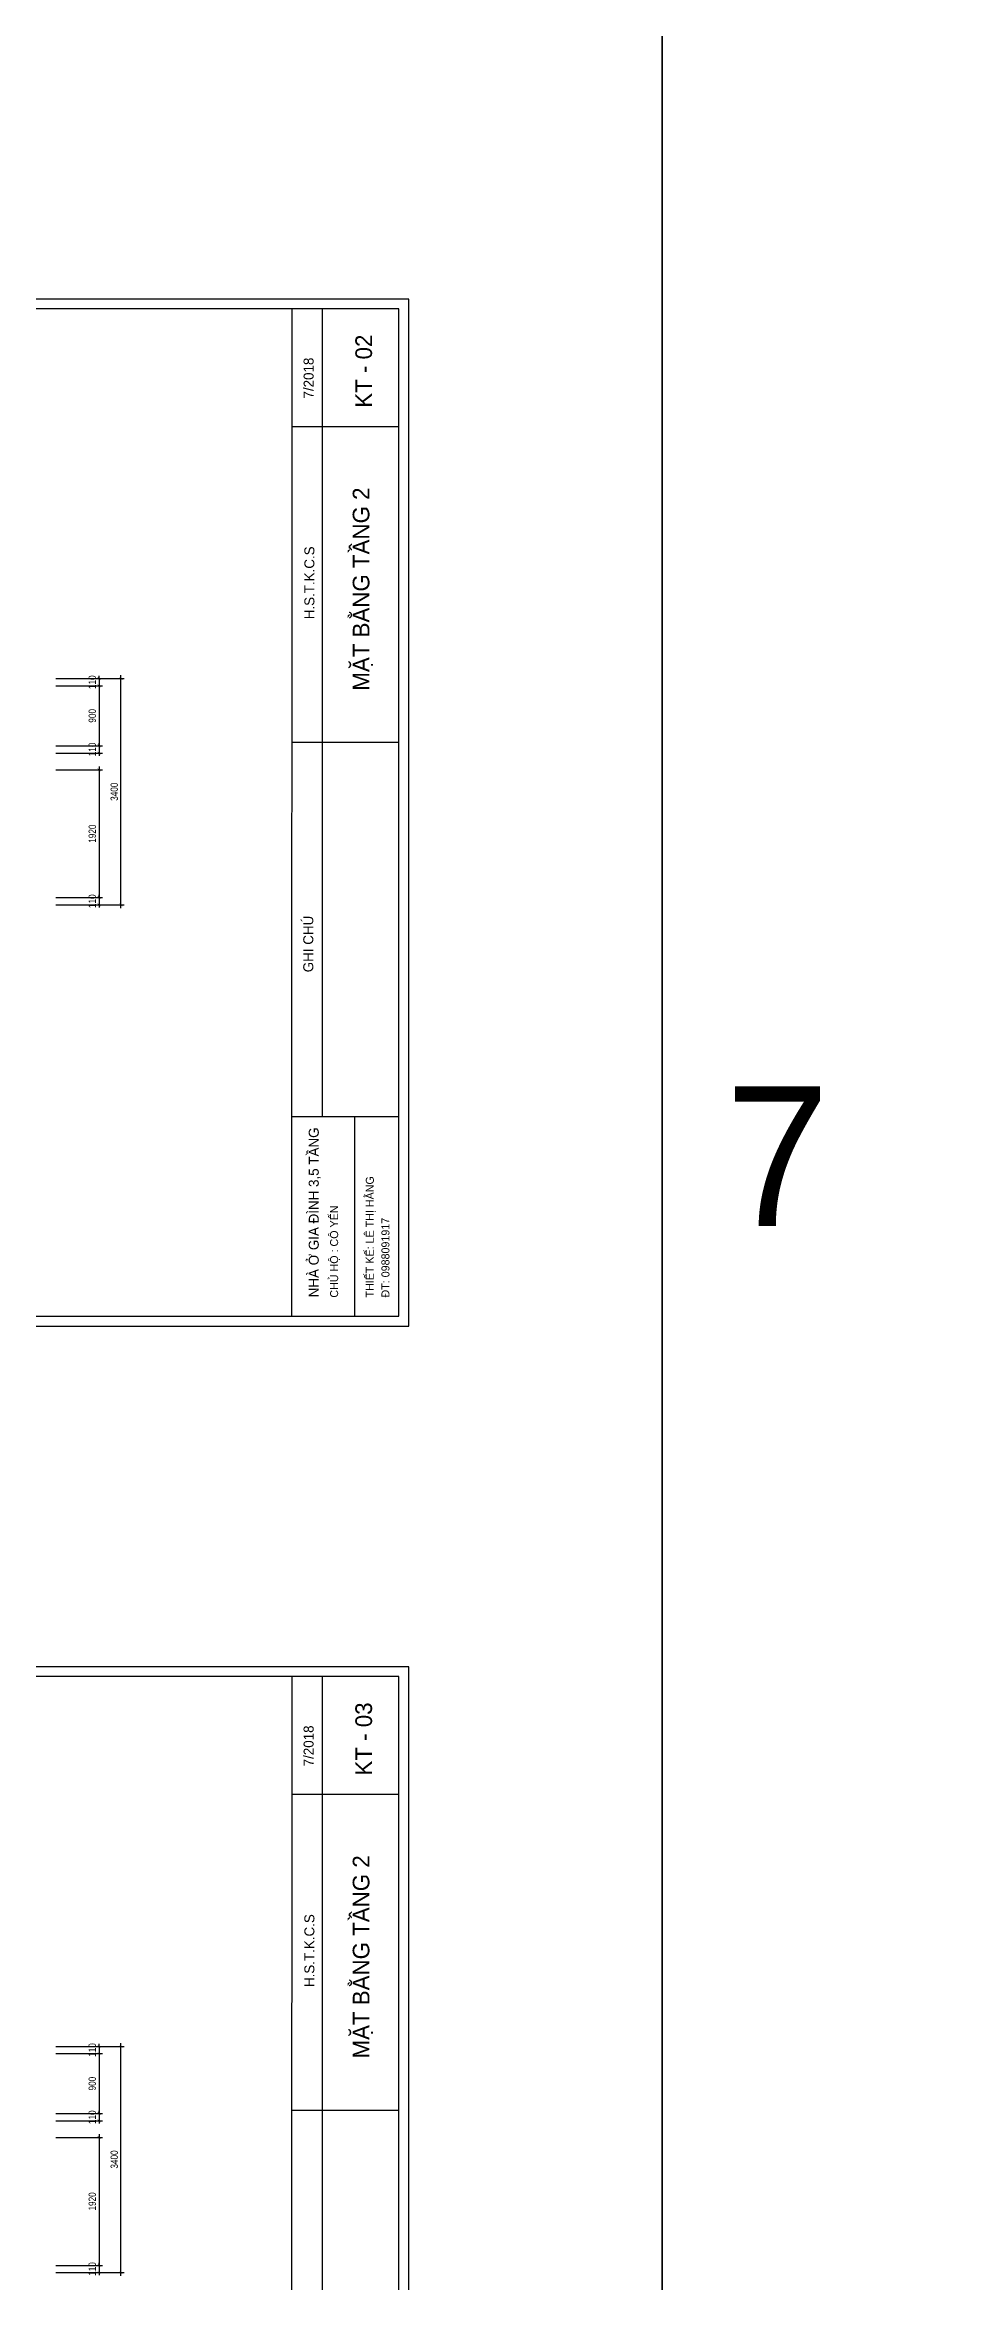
# Model space of a CAD drawing. Header units: millimetres. Extents: x -82962 to 19744, y -138000 to 4535.
# Drawn here: x -57997 to -44534, y -68765 to -35166 of the extents above; entities that cross this region are included whole.
import ezdxf

# ---------------------------------------------------------------- set-up
doc = ezdxf.new("R2010")
doc.units = ezdxf.units.MM
doc.header["$LTSCALE"] = 1000
doc.header["$MEASUREMENT"] = 0
doc.header["$PDMODE"] = 3
doc.layers.get('0').update_dxf_attribs({"lineweight": 30})
doc.layers.get('DEFPOINTS').update_dxf_attribs({"color": 4, "lineweight": 30})
doc.layers.add('THAY', color=4, linetype='Continuous', lineweight=30)
doc.styles.add('A2', font='VnAvantH.TTF')
doc.styles.add('dim', font='arial.ttf', dxfattribs={"width": 0.8})
doc.dimstyles.new('1-100-100', dxfattribs={"dimscale": 0, "dimtxt": 2.2, "dimasz": 0.8, "dimexe": 1, "dimexo": 1, "dimgap": 0.9, "dimtad": 1, "dimdec": 0, "dimzin": 0, "dimdsep": 46, "dimtxsty": 'dim', "dimblk1": 'ARCHTICK', "dimblk2": 'ARCHTICK', "dimsah": 1, "dimcen": 1, "dimdle": 1, "dimclrd": 256, "dimclre": 256, "dimclrt": 1, "dimadec": 0, "dimazin": 0, "dimtfac": 0.0001, "dimtdec": 0, "dimtix": 1, "dimtmove": 2, "dimatfit": 3, "dimldrblk": 'DOT', "dimfxl": 100, "dimtolj": 1, "dimtzin": 0, "dimarcsym": 0})

# ---------------------------------------------------------------- blocks, each defined once
blk = doc.blocks.new('_ARCHTICK')
at = {"color": 0, "linetype": 'ByBlock', "const_width": 0.15}
blk.add_lwpolyline([(-0.5, -0.5), (0.5, 0.5)], dxfattribs=at)
blk = doc.blocks.new('*D1282')
at = {"layer": 'DEFPOINTS', "color": 0, "ltscale": 0.2, "transparency": 16777216}
for p in [(-57882, -44688), (-57882, -44798), (-57182, -44798)]:
    blk.add_point(p, dxfattribs=at)
at = {"layer": 'THAY', "lineweight": -2, "ltscale": 0.2, "transparency": 16777216}
for p, q in [((-57182, -44688), (-57182, -44648)), ((-57832, -44688), (-57132, -44688)), ((-57832, -44798), (-57132, -44798)), ((-57182, -44688), (-57182, -44798)), ((-57182, -44798), (-57182, -44838))]:
    blk.add_line(p, q, dxfattribs=at)
at = {"layer": 'THAY', "lineweight": -2, "ltscale": 0.2, "transparency": 16777216, "xscale": 40.00000032884265, "yscale": 40.00000032884265, "zscale": 40.00000032884265}
for p, rotation in [((-57182, -44688), 270), ((-57182, -44798), 90)]:
    blk.add_blockref('_ARCHTICK', p, dxfattribs=dict(at, rotation=rotation))
at = {"layer": 'THAY', "color": 1, "ltscale": 0.2, "transparency": 16777216, "insert": (-57283, -44743), "char_height": 110, "attachment_point": 5, "rotation": 90, "style": 'dim'}
blk.add_mtext('\\A1;110', dxfattribs=at)
blk = doc.blocks.new('_DOT')
at = {"color": 0, "linetype": 'ByBlock', "ltscale": 10}
blk.add_line((-0.5, 0), (-1, 0), dxfattribs=at)
at = {"color": 0, "linetype": 'ByBlock', "ltscale": 10, "const_width": 0.5}
blk.add_lwpolyline([(-0.25, 0, 1), (0.25, 0, 1)], format="xyb", close=True, dxfattribs=at)
blk = doc.blocks.new('*D1283')
at = {"layer": 'DEFPOINTS', "color": 0, "ltscale": 0.2, "transparency": 16777216}
for p in [(-57882, -44798), (-57882, -45698), (-57182, -45698)]:
    blk.add_point(p, dxfattribs=at)
at = {"layer": 'THAY', "lineweight": -2, "ltscale": 0.2, "transparency": 16777216}
for p, q in [((-57832, -44798), (-57132, -44798)), ((-57182, -44748), (-57182, -45748)), ((-57832, -45698), (-57132, -45698))]:
    blk.add_line(p, q, dxfattribs=at)
at = {"layer": 'THAY', "lineweight": -2, "ltscale": 0.2, "transparency": 16777216, "xscale": 40.00000032884265, "yscale": 40.00000032884265, "zscale": 40.00000032884265}
for p, rotation in [((-57182, -44798), 90), ((-57182, -45698), 270)]:
    blk.add_blockref('_ARCHTICK', p, dxfattribs=dict(at, rotation=rotation))
at = {"layer": 'THAY', "color": 1, "ltscale": 0.2, "transparency": 16777216, "insert": (-57283, -45248), "char_height": 110, "attachment_point": 5, "rotation": 90, "style": 'dim'}
blk.add_mtext('\\A1;900', dxfattribs=at)
blk = doc.blocks.new('*D1284')
at = {"layer": 'DEFPOINTS', "color": 0, "ltscale": 0.2, "transparency": 16777216}
for p in [(-57882, -47978), (-57882, -48088), (-57182, -48088)]:
    blk.add_point(p, dxfattribs=at)
at = {"layer": 'THAY', "lineweight": -2, "ltscale": 0.2, "transparency": 16777216}
for p, q in [((-57832, -47978), (-57132, -47978)), ((-57182, -47978), (-57182, -47938)), ((-57182, -47978), (-57182, -48088)), ((-57832, -48088), (-57132, -48088)), ((-57182, -48088), (-57182, -48128))]:
    blk.add_line(p, q, dxfattribs=at)
at = {"layer": 'THAY', "lineweight": -2, "ltscale": 0.2, "transparency": 16777216, "xscale": 40.00000032884265, "yscale": 40.00000032884265, "zscale": 40.00000032884265}
for p, rotation in [((-57182, -47978), 270), ((-57182, -48088), 90)]:
    blk.add_blockref('_ARCHTICK', p, dxfattribs=dict(at, rotation=rotation))
at = {"layer": 'THAY', "color": 1, "ltscale": 0.2, "transparency": 16777216, "insert": (-57283, -48033), "char_height": 110, "attachment_point": 5, "rotation": 90, "style": 'dim'}
blk.add_mtext('\\A1;110', dxfattribs=at)
blk = doc.blocks.new('*D1285')
at = {"layer": 'DEFPOINTS', "color": 0, "ltscale": 0.2, "transparency": 16777216}
for p in [(-57882, -44688), (-56852, -44688), (-57882, -48088)]:
    blk.add_point(p, dxfattribs=at)
at = {"layer": 'THAY', "lineweight": -2, "ltscale": 0.2, "transparency": 16777216}
for p, q in [((-56852, -48138), (-56852, -44638)), ((-57832, -44688), (-56802, -44688)), ((-57832, -48088), (-56802, -48088))]:
    blk.add_line(p, q, dxfattribs=at)
at = {"layer": 'THAY', "lineweight": -2, "ltscale": 0.2, "transparency": 16777216, "xscale": 40.00000032884265, "yscale": 40.00000032884265, "zscale": 40.00000032884265}
for p, rotation in [((-56852, -44688), 90), ((-56852, -48088), 270)]:
    blk.add_blockref('_ARCHTICK', p, dxfattribs=dict(at, rotation=rotation))
at = {"layer": 'THAY', "color": 1, "ltscale": 0.2, "transparency": 16777216, "insert": (-56953, -46388), "char_height": 110, "attachment_point": 5, "rotation": 90, "style": 'dim'}
blk.add_mtext('\\A1;3400', dxfattribs=at)
blk = doc.blocks.new('*D1345')
at = {"layer": 'DEFPOINTS', "color": 0, "ltscale": 0.2, "transparency": 16777216}
for p in [(-57882, -45698), (-57882, -45808), (-57182, -45808)]:
    blk.add_point(p, dxfattribs=at)
at = {"layer": 'THAY', "lineweight": -2, "ltscale": 0.2, "transparency": 16777216}
for p, q in [((-57182, -45698), (-57182, -45658)), ((-57832, -45698), (-57132, -45698)), ((-57832, -45808), (-57132, -45808)), ((-57182, -45698), (-57182, -45808)), ((-57182, -45808), (-57182, -45848))]:
    blk.add_line(p, q, dxfattribs=at)
at = {"layer": 'THAY', "lineweight": -2, "ltscale": 0.2, "transparency": 16777216, "xscale": 40.00000032884262, "yscale": 40.00000032884262, "zscale": 40.00000032884262}
for p, rotation in [((-57182, -45698), 270), ((-57182, -45808), 90)]:
    blk.add_blockref('_ARCHTICK', p, dxfattribs=dict(at, rotation=rotation))
at = {"layer": 'THAY', "color": 1, "ltscale": 0.2, "transparency": 16777216, "insert": (-57283, -45753), "char_height": 110, "attachment_point": 5, "rotation": 90, "style": 'dim'}
blk.add_mtext('\\A1;110', dxfattribs=at)
blk = doc.blocks.new('*D1346')
at = {"layer": 'DEFPOINTS', "color": 0, "ltscale": 0.2, "transparency": 16777216}
for p in [(-57882, -46058), (-57882, -47978), (-57182, -47978)]:
    blk.add_point(p, dxfattribs=at)
at = {"layer": 'THAY', "lineweight": -2, "ltscale": 0.2, "transparency": 16777216}
for p, q in [((-57182, -46008), (-57182, -48028)), ((-57832, -46058), (-57132, -46058)), ((-57832, -47978), (-57132, -47978))]:
    blk.add_line(p, q, dxfattribs=at)
at = {"layer": 'THAY', "lineweight": -2, "ltscale": 0.2, "transparency": 16777216, "xscale": 40.00000032884262, "yscale": 40.00000032884262, "zscale": 40.00000032884262}
for p, rotation in [((-57182, -46058), 90), ((-57182, -47978), 270)]:
    blk.add_blockref('_ARCHTICK', p, dxfattribs=dict(at, rotation=rotation))
at = {"layer": 'THAY', "color": 1, "ltscale": 0.2, "transparency": 16777216, "insert": (-57283, -47018), "char_height": 110, "attachment_point": 5, "rotation": 90, "style": 'dim'}
blk.add_mtext('\\A1;1920', dxfattribs=at)
blk = doc.blocks.new('*D1381')
at = {"layer": 'DEFPOINTS', "color": 0, "ltscale": 0.2, "transparency": 16777216}
for p in [(-57882, -65236), (-57882, -65346), (-57182, -65346)]:
    blk.add_point(p, dxfattribs=at)
at = {"layer": 'THAY', "lineweight": -2, "ltscale": 0.2, "transparency": 16777216}
for p, q in [((-57832, -65236), (-57132, -65236)), ((-57832, -65346), (-57132, -65346)), ((-57182, -65236), (-57182, -65196)), ((-57182, -65236), (-57182, -65346)), ((-57182, -65346), (-57182, -65386))]:
    blk.add_line(p, q, dxfattribs=at)
at = {"layer": 'THAY', "lineweight": -2, "ltscale": 0.2, "transparency": 16777216, "xscale": 40.00000032884265, "yscale": 40.00000032884265, "zscale": 40.00000032884265}
for p, rotation in [((-57182, -65236), 270), ((-57182, -65346), 90)]:
    blk.add_blockref('_ARCHTICK', p, dxfattribs=dict(at, rotation=rotation))
at = {"layer": 'THAY', "color": 1, "ltscale": 0.2, "transparency": 16777216, "insert": (-57283, -65291), "char_height": 110, "attachment_point": 5, "rotation": 90, "style": 'dim'}
blk.add_mtext('\\A1;110', dxfattribs=at)
blk = doc.blocks.new('*D1382')
at = {"layer": 'DEFPOINTS', "color": 0, "ltscale": 0.2, "transparency": 16777216}
for p in [(-57882, -65346), (-57882, -66246), (-57182, -66246)]:
    blk.add_point(p, dxfattribs=at)
at = {"layer": 'THAY', "lineweight": -2, "ltscale": 0.2, "transparency": 16777216}
for p, q in [((-57832, -65346), (-57132, -65346)), ((-57182, -65296), (-57182, -66296)), ((-57832, -66246), (-57132, -66246))]:
    blk.add_line(p, q, dxfattribs=at)
at = {"layer": 'THAY', "lineweight": -2, "ltscale": 0.2, "transparency": 16777216, "xscale": 40.00000032884265, "yscale": 40.00000032884265, "zscale": 40.00000032884265}
for p, rotation in [((-57182, -65346), 90), ((-57182, -66246), 270)]:
    blk.add_blockref('_ARCHTICK', p, dxfattribs=dict(at, rotation=rotation))
at = {"layer": 'THAY', "color": 1, "ltscale": 0.2, "transparency": 16777216, "insert": (-57283, -65796), "char_height": 110, "attachment_point": 5, "rotation": 90, "style": 'dim'}
blk.add_mtext('\\A1;900', dxfattribs=at)
blk = doc.blocks.new('*D1383')
at = {"layer": 'DEFPOINTS', "color": 0, "ltscale": 0.2, "transparency": 16777216}
for p in [(-57882, -68526), (-57882, -68636), (-57182, -68636)]:
    blk.add_point(p, dxfattribs=at)
at = {"layer": 'THAY', "lineweight": -2, "ltscale": 0.2, "transparency": 16777216}
for p, q in [((-57832, -68526), (-57132, -68526)), ((-57182, -68526), (-57182, -68486)), ((-57182, -68526), (-57182, -68636)), ((-57832, -68636), (-57132, -68636)), ((-57182, -68636), (-57182, -68676))]:
    blk.add_line(p, q, dxfattribs=at)
at = {"layer": 'THAY', "lineweight": -2, "ltscale": 0.2, "transparency": 16777216, "xscale": 40.00000032884265, "yscale": 40.00000032884265, "zscale": 40.00000032884265}
for p, rotation in [((-57182, -68526), 270), ((-57182, -68636), 90)]:
    blk.add_blockref('_ARCHTICK', p, dxfattribs=dict(at, rotation=rotation))
at = {"layer": 'THAY', "color": 1, "ltscale": 0.2, "transparency": 16777216, "insert": (-57283, -68581), "char_height": 110, "attachment_point": 5, "rotation": 90, "style": 'dim'}
blk.add_mtext('\\A1;110', dxfattribs=at)
blk = doc.blocks.new('*D1384')
at = {"layer": 'DEFPOINTS', "color": 0, "ltscale": 0.2, "transparency": 16777216}
for p in [(-57882, -65236), (-56852, -65236), (-57882, -68636)]:
    blk.add_point(p, dxfattribs=at)
at = {"layer": 'THAY', "lineweight": -2, "ltscale": 0.2, "transparency": 16777216}
for p, q in [((-57832, -65236), (-56802, -65236)), ((-56852, -68686), (-56852, -65186)), ((-57832, -68636), (-56802, -68636))]:
    blk.add_line(p, q, dxfattribs=at)
at = {"layer": 'THAY', "lineweight": -2, "ltscale": 0.2, "transparency": 16777216, "xscale": 40.00000032884265, "yscale": 40.00000032884265, "zscale": 40.00000032884265}
for p, rotation in [((-56852, -65236), 90), ((-56852, -68636), 270)]:
    blk.add_blockref('_ARCHTICK', p, dxfattribs=dict(at, rotation=rotation))
at = {"layer": 'THAY', "color": 1, "ltscale": 0.2, "transparency": 16777216, "insert": (-56953, -66936), "char_height": 110, "attachment_point": 5, "rotation": 90, "style": 'dim'}
blk.add_mtext('\\A1;3400', dxfattribs=at)
blk = doc.blocks.new('*D1402')
at = {"layer": 'DEFPOINTS', "color": 0, "ltscale": 0.2, "transparency": 16777216}
for p in [(-57882, -66246), (-57882, -66356), (-57182, -66356)]:
    blk.add_point(p, dxfattribs=at)
at = {"layer": 'THAY', "lineweight": -2, "ltscale": 0.2, "transparency": 16777216}
for p, q in [((-57832, -66246), (-57132, -66246)), ((-57832, -66356), (-57132, -66356)), ((-57182, -66246), (-57182, -66206)), ((-57182, -66246), (-57182, -66356)), ((-57182, -66356), (-57182, -66396))]:
    blk.add_line(p, q, dxfattribs=at)
at = {"layer": 'THAY', "lineweight": -2, "ltscale": 0.2, "transparency": 16777216, "xscale": 40.00000032884262, "yscale": 40.00000032884262, "zscale": 40.00000032884262}
for p, rotation in [((-57182, -66246), 270), ((-57182, -66356), 90)]:
    blk.add_blockref('_ARCHTICK', p, dxfattribs=dict(at, rotation=rotation))
at = {"layer": 'THAY', "color": 1, "ltscale": 0.2, "transparency": 16777216, "insert": (-57283, -66301), "char_height": 110, "attachment_point": 5, "rotation": 90, "style": 'dim'}
blk.add_mtext('\\A1;110', dxfattribs=at)
blk = doc.blocks.new('*D1403')
at = {"layer": 'DEFPOINTS', "color": 0, "ltscale": 0.2, "transparency": 16777216}
for p in [(-57882, -66606), (-57882, -68526), (-57182, -68526)]:
    blk.add_point(p, dxfattribs=at)
at = {"layer": 'THAY', "lineweight": -2, "ltscale": 0.2, "transparency": 16777216}
for p, q in [((-57832, -66606), (-57132, -66606)), ((-57182, -66556), (-57182, -68576)), ((-57832, -68526), (-57132, -68526))]:
    blk.add_line(p, q, dxfattribs=at)
at = {"layer": 'THAY', "lineweight": -2, "ltscale": 0.2, "transparency": 16777216, "xscale": 40.00000032884262, "yscale": 40.00000032884262, "zscale": 40.00000032884262}
for p, rotation in [((-57182, -66606), 90), ((-57182, -68526), 270)]:
    blk.add_blockref('_ARCHTICK', p, dxfattribs=dict(at, rotation=rotation))
at = {"layer": 'THAY', "color": 1, "ltscale": 0.2, "transparency": 16777216, "insert": (-57283, -67566), "char_height": 110, "attachment_point": 5, "rotation": 90, "style": 'dim'}
blk.add_mtext('\\A1;1920', dxfattribs=at)

msp = doc.modelspace()

# ---------------------------------------------------------------- linework, layer by layer
at = {"layer": 'THAY', "ltscale": 0.2}
for p, q in [((-54284.24287, -54266.56249), (-54283.16351, -39132.39)), ((-53827.03046, -51264.78271), (-53826.16546, -39136.31501)), ((-54283.28932, -40900.36856), (-52679.9912, -40900.48291)), ((-54283.62767, -45644.51292), (-52680.32955, -45644.62727)), ((-54284.02851, -51264.7665), (-52680.73038, -51264.88085)), ((-53345.81095, -51264.80175), (-53346.02532, -54270.53903)), ((-54284.24287, -74814.82485), (-54283.16351, -59680.65236)), ((-53827.03046, -71813.04507), (-53826.16546, -59684.57737)), ((-54283.28932, -61448.63092), (-52679.9912, -61448.74527)), ((-54283.62767, -66192.77528), (-52680.32955, -66192.88963))]:
    msp.add_line(p, q, dxfattribs=at)
for points in [[(-82962.46206, -138000.47192), (-48726.83517, -138000.47192), (-48726.83517, -7206.04221), (-82962.46206, -7206.04221)], [(-48726.83517, -138000.47192), (-14491.20828, -138000.47192), (-14491.20828, -7206.04221), (-48726.83517, -7206.04221)], [(-74502.89342, -54419.34867), (-52529.56781, -54419.34867), (-52529.56781, -38986.1695), (-74502.89342, -38986.1695)], [(-74352.60656, -54265.12051), (-52679.85467, -54265.12051), (-52679.85467, -39132.51507), (-74352.60656, -39132.51507)], [(-74502.89342, -74967.61103), (-52529.56781, -74967.61103), (-52529.56781, -59534.43186), (-74502.89342, -59534.43186)], [(-74352.60656, -74813.38287), (-52679.85467, -74813.38287), (-52679.85467, -59680.77743), (-74352.60656, -59680.77743)]]:
    msp.add_lwpolyline(points, close=True, dxfattribs=at)

# ---------------------------------------------------------------- texts
at = {"layer": 'THAY', "ltscale": 0.2, "style": 'A2'}
for s, height, p in [('kt - 02', 250.478108, (-53081.91404, -40619.32073)), ('7/2018', 150.286865, (-53959.28908, -40481.46493)), ('mÆt b»ng tÇng 2', 250.4781078, (-53121.35887, -44870.04548)), ('h.s.t.k.c.s', 150.2868647, (-53947.51079, -43796.79667)), ('ghi chó', 150.286865, (-53964.15563, -49100.24546)), ('nhµ ë gia ®×nh 3,5 tÇng', 150.2868647, (-53881.82617, -53983.21314)), ('thiÕt kÕ: lª thÞ h»ng', 120.2294918, (-53054.88264, -53986.58235)), ('chñ hé : c« yÕn', 120.2294918, (-53591.14239, -53988.51444)), ('§T: 0988091917', 120.2294918, (-52820.56031, -53986.61145)), ('kt - 03', 250.478108, (-53081.91404, -61167.58309)), ('7/2018', 150.286865, (-53959.28908, -61029.72729)), ('mÆt b»ng tÇng 2', 250.4781078, (-53121.35887, -65418.30784)), ('h.s.t.k.c.s', 150.2868647, (-53947.51079, -64345.05903))]:
    msp.add_text(s, height=height, rotation=90, dxfattribs=at).set_placement(p)
msp.add_text('7', height=2100, dxfattribs=at).set_placement((-47775.60458, -52913.91983))

# ---------------------------------------------------------------- dimensions: what is measured, and where the dimension line sits
at = {"layer": 'THAY', "ltscale": 0.2}
for base, p1, p2, picture, middle in [((-57181.86937, -44798.23714), (-57881.86937, -44688.23714), (-57881.86937, -44798.23714), '*D1282', (-57283.0324, -44743.23714)), ((-56851.86936, -44688.23714), (-57881.86937, -48088.23714), (-57881.86937, -44688.23714), '*D1285', (-56953.06991, -46388.23714)), ((-57181.86937, -45698.23714), (-57881.86937, -44798.23714), (-57881.86937, -45698.23714), '*D1283', (-57283.0324, -45248.23714)), ((-57181.86937, -45808.23714), (-57881.86937, -45698.23714), (-57881.86937, -45808.23714), '*D1345', (-57283.0324, -45753.23714)), ((-57181.86937, -47978.23714), (-57881.86937, -46058.23714), (-57881.86937, -47978.23714), '*D1346', (-57283.0324, -47018.23714)), ((-57181.86937, -48088.23714), (-57881.86937, -47978.23714), (-57881.86937, -48088.23714), '*D1284', (-57283.0324, -48033.23714)), ((-57181.86937, -65346.4995), (-57881.86937, -65236.4995), (-57881.86937, -65346.4995), '*D1381', (-57283.0324, -65291.4995)), ((-56851.86936, -65236.4995), (-57881.86937, -68636.4995), (-57881.86937, -65236.4995), '*D1384', (-56953.06991, -66936.4995)), ((-57181.86937, -66246.4995), (-57881.86937, -65346.4995), (-57881.86937, -66246.4995), '*D1382', (-57283.0324, -65796.4995)), ((-57181.86937, -66356.4995), (-57881.86937, -66246.4995), (-57881.86937, -66356.4995), '*D1402', (-57283.0324, -66301.4995)), ((-57181.86937, -68526.4995), (-57881.86937, -66606.4995), (-57881.86937, -68526.4995), '*D1403', (-57283.0324, -67566.4995)), ((-57181.86937, -68636.4995), (-57881.86937, -68526.4995), (-57881.86937, -68636.4995), '*D1383', (-57283.0324, -68581.4995))]:
    dim = msp.add_linear_dim(base=base, p1=p1, p2=p2, angle=90, dimstyle='1-100-100', override={"dimscale": 50}, dxfattribs=at)
    dim.commit()
    dim.dimension.update_dxf_attribs({"geometry": picture, "text_midpoint": middle})

doc.saveas('drawing.dxf')
